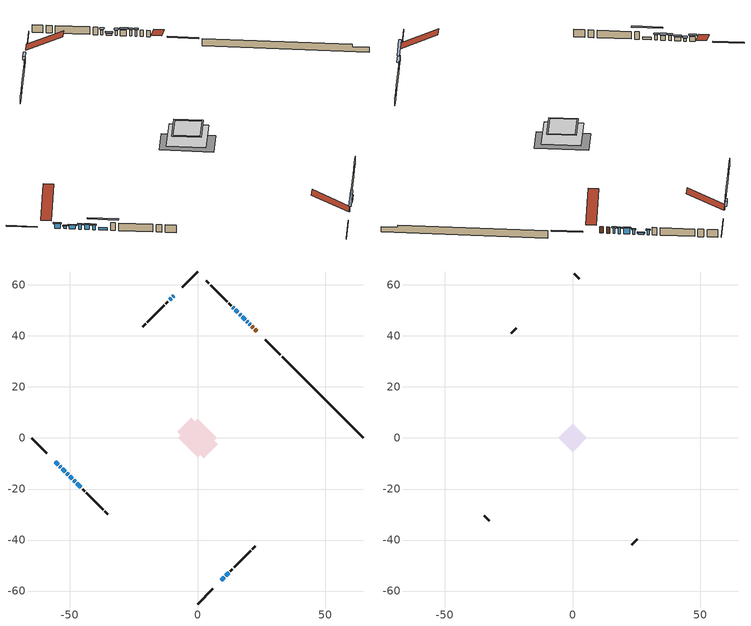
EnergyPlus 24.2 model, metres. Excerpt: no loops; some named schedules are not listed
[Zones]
conditioned space
 floor outside (Floor1 construction): -1.4,0 0,1.4 1.4,0 0,-1.4 z1.22
 floor adiabatic (AdiabaticFloorConstruction): -7.57,0 0,7.57 7.57,0 0,-7.57 z1.22
 floor foundation (Slab1 construction): -7.97,2.52 -2.52,7.97 7.97,-2.52 2.52,-7.97 z-1.14
 wall outside (RimJoist1 construction): 0,-65.07 5.98,-59.09 / -65.07,0 -59.09,-5.98 / 0,65.07 -5.98,59.09 / 32.51,32.56 26.53,38.54 z1.22:1.52
 wall outside (AdiabaticWallConstruction 1): 23.23,41.83 22.52,42.55 / 21.87,43.2 21.35,43.72 z1.22:3.25
 wall outside (AdiabaticWallConstruction): -9.28,55.79 -9.71,55.36 z1.22:2.14; -55.79,-9.28 -54.67,-10.39 / 16.89,48.18 16.53,48.54 / 14.17,50.89 13.81,51.26 / -10.37,54.7 -10.94,54.13 z1.22:2.8; -54.02,-11.05 -53.59,-11.48 z1.22:2.04; -52.93,-12.14 -51.82,-13.25 / 11.05,-54.02 12.16,-52.9 z1.22:2.34; -51.16,-13.91 -50.69,-14.38 / -48.48,-16.59 -48.01,-17.06 z1.22:2.75; -50.04,-15.03 -49.14,-15.93 z1.22:2.74; 9.28,-55.79 10.39,-54.67 / -47.35,-17.71 -45.7,-19.37 z1.22:2.03; 20.69,44.37 20.33,44.74 / 19.68,45.39 19.31,45.75 / 18.66,46.41 17.54,47.52 z1.22:3.1; 15.87,49.2 14.83,50.24 z1.22:1.73
 wall outside (Wall1 construction): 12.82,-52.25 13.68,-51.39 / -45.04,-20.02 -44.18,-20.89 / -11.6,53.47 -12.46,52.61 / 13.16,51.91 12.29,52.77 z1.22:3.66
 wall outside (Wall2 construction): 14.34,-50.73 20.86,-44.2 / -43.53,-21.54 -37,-28.07 / -13.12,51.95 -19.64,45.42 / 11.64,53.43 5.11,59.96 z1.22:3.66
 wall outside (Wall3 construction): 21.52,-43.55 22.6,-42.47 / -36.34,-28.73 -35.26,-29.8 / -20.3,44.77 -21.38,43.69 / 4.45,60.61 3.37,61.69 z1.22:3.66
 wall foundation (FoundationWall1 construction): 33.17,31.9,-1.14 33.17,31.9,1.22 61.88,3.19,1.22 61.88,3.19,0.51 65.07,0,0.51 65.07,0,-1.14
 window (WindowConstruction 14): -9.28,55.79 -9.71,55.36 z1.22:2.13
 window (WindowConstruction 8): -55.79,-9.28 -54.68,-10.39 z1.22:2.8
 window (WindowConstruction 9): -54.02,-11.05 -53.59,-11.48 z1.22:2.03
 window (WindowConstruction 10): -52.93,-12.14 -51.82,-13.25 z1.22:2.34
 window (WindowConstruction 11): -51.16,-13.91 -50.69,-14.38 z1.22:2.74
 window (WindowConstruction 12): -50.03,-15.03 -49.14,-15.93 z1.22:2.74
 window (WindowConstruction 13): -48.48,-16.59 -48.01,-17.06 z1.22:2.74
 window (WindowConstruction 15): 9.28,-55.79 10.39,-54.68 z1.22:2.03
 window (WindowConstruction 16): -47.35,-17.71 -45.7,-19.37 z1.22:2.03
 window (WindowConstruction): 20.69,44.38 20.33,44.74 z1.22:3.1
 window (WindowConstruction 1): 19.68,45.39 19.32,45.75 z1.22:3.1
 window (WindowConstruction 2): 18.66,46.41 17.54,47.52 z1.22:3.1
 window (WindowConstruction 3): 16.89,48.18 16.53,48.54 z1.22:2.8
 window (WindowConstruction 4): 15.87,49.2 14.83,50.24 z1.22:1.73
 window (WindowConstruction 5): 14.17,50.9 13.81,51.26 z1.22:2.8
 window (WindowConstruction 6): -10.37,54.7 -10.94,54.13 z1.22:2.8
 window (WindowConstruction 7): 11.05,-54.02 12.16,-52.9 z1.22:2.34
 door (Door): 23.23,41.83 22.52,42.54 z1.22:3.25
 door (Door 1): 21.87,43.2 21.35,43.72 z1.22:3.25
 ceiling adiabatic (AdiabaticFloorConstruction): 0,-7.57 7.57,0 0,7.57 -7.57,0 z1.22
attic - vented
 floor to conditioned space (Floor2 construction Reversed): -5.1,0 0,5.1 5.1,0 0,-5.1 z3.66
 floor to conditioned space (Floor3 construction Reversed): -5.59,0 0,5.59 5.59,0 0,-5.59 z3.66
 wall outside (Wall4 construction): 23.26,-41.81 25.32,-39.75 / -34.61,-30.46 -32.55,-32.52 / -22.04,43.03 -24.1,40.97 / 2.72,62.35 0.66,64.41 z1.22:3.66
 roof outside (Roof1 construction): 8.62,-56.45,3.66 1.53,-49.35,8.68 -0.46,-51.33,8.68 6.64,-58.43,3.66; -56.45,-8.62,3.66 -49.35,-1.53,8.68 -51.33,0.46,8.68 -58.43,-6.64,3.66; -8.62,56.45,3.66 -1.53,49.35,8.68 0.46,51.33,8.68 -6.64,58.43,3.66; 23.89,41.18,3.66 16.8,34.08,8.68 18.78,32.1,8.68 25.87,39.19,3.66
shading: -10.35,54.71 -8.63,56.43 -9.06,56.86 -10.78,55.15 z3.05; -54.46,-10.6 -56,-9.07 -56.43,-9.5 -54.9,-11.03 z3.09; -53.38,-11.69 -54.23,-10.84 -54.66,-11.27 -53.81,-12.12 z2.33; -51.61,-13.46 -53.14,-11.93 -53.57,-12.36 -52.04,-13.89 z2.64; -50.48,-14.59 -51.37,-13.7 -51.8,-14.13 -50.91,-15.02 z3.04; -48.92,-16.14 -50.25,-14.82 -50.68,-15.25 -49.36,-16.57 z3.04; -47.8,-17.27 -48.69,-16.38 -49.12,-16.81 -48.23,-17.7 z3.04; 12.55,-52.52 7.12,-57.95 7.55,-58.38 12.98,-52.95 z5.08; -43.54,-21.52 -49.51,-15.56 -49.94,-15.99 -43.97,-21.95 z5.08; 20.12,44.95 20.9,44.16 21.33,44.6 20.55,45.38 z3.4; 19.1,45.96 19.89,45.18 20.32,45.61 19.54,46.39 z3.4; 17.33,47.73 18.87,46.2 19.3,46.63 17.76,48.17 z3.4; 16.32,48.75 17.1,47.97 17.53,48.4 16.75,49.18 z3.09; 14.62,50.45 16.08,48.99 16.51,49.42 15.05,50.88 z2.03; 13.6,51.47 14.38,50.68 14.81,51.12 14.03,51.9 z3.09; -11.15,53.91 -10.15,54.91 -10.59,55.34 -11.58,54.35 z3.09; 12.81,-52.26 10.4,-54.66 10.84,-55.09 13.24,-52.69 z3.25
[Building]
Building 1: Terrain=Suburbs
[Site:Location]
Whitehorse AP_YT: Latitude {deg}=60.71; Longitude {deg}=-135.07; Time Zone {hr}=-8; Elevation {m}=706; Keep Site Location Information=Yes
[Site:GroundTemperature:Shallow]
-5.4229, -7.73249, -7.91745, -6.82143, -2.42154, 1.95786, 5.75456, 8.15968, 8.36401, 6.40785, 2.70796, -1.53709
[Site:WaterMainsTemperature]
Calculation Method=Schedule; Temperature Schedule=mains temperature schedule
[Material] Roughness=Rough; Thermal Absorptance=0.9
Name | Thickness {m} | Conductivity {W/m-K} | Density {kg/m3} | Specific Heat {J/kg-K} | Solar Absorptance | Visible Absorptance
asphalt or fiberglass shingles | 0.00635 | 0.162714 | 1121.4 | 1465.45 | 0.4 | 0.4
ceiling loosefill ins | 0.169333 | 0.0480833 | 16.02 | 1046.75 | 0.7 | 0.7
ceiling loosefill ins 1 | 0.338667 | 0.0480833 | 16.02 | 1046.75 | 0.7 | 0.7
ceiling stud and cavity | 0.1397 | 0.0791789 | 65.682 | 1177.47 | 0.7 | 0.7
ceiling stud and cavity 1 | 0.1397 | 0.262704 | 65.682 | 1177.47 | 0.7 | 0.7
concrete 4.0 in. | 0.1016 | 1.803125 | 2242.8 | 837.4 | 0.7 | 0.7
concrete 8.0 in. | 0.2032 | 1.803125 | 2242.8 | 837.4 | 0.7 | 0.7
door material | 0.04445 | 0.053851 | 512.64 | 1214.23 | 0.7 | 0.7
door material 1 | 0.04445 | 0.0451087 | 512.64 | 1214.23 | 0.7 | 0.7
exterior vertical ins | 0.083123 | 0.029427 | 32.04 | 1214.23 | 0.7 | 0.7
floor covering | 0.0127 | 0.0433444 | 54.468 | 1339.84 | 0.6 | 0.6
floor rigid ins | 0.103632 | 0.029427 | 32.04 | 1214.23 | 0.7 | 0.7
floor rigid ins 1; wall rigid ins 1 | 0.512978 | 0.029427 | 32.04 | 1214.23 | 0.7 | 0.7
floor stud and cavity | 0.1397 | 0.218442 | 92.3553 | 1139.71 | 0.7 | 0.7
floor stud and cavity 1 | 0.1397 | 1.75129 | 37.0049 | 1207.88 | 0.7 | 0.7
furniture material conditioned space 1 | 0.1524 | 0.115458 | 640.8 | 1214.23 | 0.6 | 0.6
gypsum board | 0.0127 | 0.160291 | 801 | 837.4 | 0.6 | 0.6
gypsum board 1 | 0.0127 | 0.160291 | 801 | 837.4 | 0.7 | 0.7
osb sheathing 0.5 in. | 0.0127 | 0.115458 | 512.64 | 1214.23 | 0.7 | 0.7
osb sheathing 0.75 in. | 0.01905 | 0.115458 | 512.64 | 1214.23 | 0.7 | 0.7
osb sheathing 2.0 in. | 0.0508 | 0.115458 | 512.64 | 1214.23 | 0.7 | 0.7
rim joist rigid ins; wall rigid ins | 0.051816 | 0.029427 | 32.04 | 1214.23 | 0.7 | 0.7
rim joist stud and cavity | 0.0508 | 0.0462651 | 125.044 | 1163.47 | 0.6 | 0.6
slab rigid ins | 0.0893474 | 0.029427 | 32.04 | 1214.23 | 0.7 | 0.7
wall stud and cavity | 0.1397 | 0.339064 | 139.0536 | 1170.24 | 0.7 | 0.7
wall stud and cavity 1 | 0.1397 | 0.163249 | 139.0536 | 1170.24 | 0.7 | 0.7
wall stud and cavity 2 | 0.1397 | 0.212707 | 139.0536 | 1170.24 | 0.7 | 0.7
wall stud and cavity 3 | 0.0889 | 6.9971 | 50.32683 | 1063.81 | 0.6 | 0.6
wall stud and cavity 4 | 0.0889 | 0.380278 | 52.3479 | 1209.89 | 0.7 | 0.7
wall stud and cavity 5 | 0.0889 | 0.391764 | 83.0341 | 1211.67 | 0.7 | 0.7
wood siding | 0.0254 | 0.102417 | 544.68 | 1172.36 | 0.4 | 0.4
wood siding 1 | 0.00254 | 0.102417 | 544.68 | 1172.36 | 0.4 | 0.4
wood siding 2; wood siding 3; wood siding 4 | 0.0254 | 0.102417 | 544.68 | 1172.36 | 0.7 | 0.7
[WindowMaterial:SimpleGlazingSystem]
Name | U-Factor {W/m2-K} | Solar Heat Gain Coefficient
WindowMaterial | 2.22748 | 0.55
WindowMaterial 1 | 2.33536 | 0.47
WindowMaterial 10 | 2.16786 | 0.57
WindowMaterial 11 | 2.05033 | 0.61
WindowMaterial 12 | 2.25928 | 0.49
WindowMaterial 13 | 2.97868 | 0.61
WindowMaterial 14 | 2.16559 | 0.54
WindowMaterial 2 | 2.00547 | 0.62
WindowMaterial 3 | 2.34729 | 0.46
WindowMaterial 4 | 2.24338 | 0.55
WindowMaterial 5 | 2.23884 | 0.55
WindowMaterial 6 | 2.19966 | 0.52
WindowMaterial 7 | 2.132089 | 0.55
WindowMaterial 8 | 2.08042 | 0.57
WindowMaterial 9 | 2.36148 | 0.44
[Construction]
AdiabaticFloorConstruction: floor stud and cavity 1, floor rigid ins 1, osb sheathing 0.75 in., floor covering
AdiabaticWallConstruction: wood siding 3, wall rigid ins 1, wall stud and cavity 4, gypsum board
AdiabaticWallConstruction 1: wood siding 4, wall rigid ins 1, wall stud and cavity 4, gypsum board
Door: door material
Door 1: door material 1
Floor1 construction: floor stud and cavity, floor rigid ins, osb sheathing 0.75 in., floor covering
Floor2 construction Reversed: gypsum board, ceiling stud and cavity, ceiling loosefill ins
Floor3 construction Reversed: gypsum board, ceiling stud and cavity 1, ceiling loosefill ins 1
FoundationWall1 construction: concrete 8.0 in., gypsum board 1
furniture construction conditioned space 1: furniture material conditioned space 1
PartitionWallConstruction: gypsum board, wall stud and cavity 5, gypsum board
RimJoist1 construction: wood siding 2, rim joist rigid ins, osb sheathing 2.0 in., rim joist stud and cavity
Roof1 construction: asphalt or fiberglass shingles
Slab1 construction: slab rigid ins, concrete 4.0 in.
Wall1 construction: wood siding, wall rigid ins, osb sheathing 0.5 in., wall stud and cavity, gypsum board
Wall2 construction: wood siding, wall rigid ins, osb sheathing 0.5 in., wall stud and cavity 1, gypsum board
Wall3 construction: wood siding, wall rigid ins, osb sheathing 0.5 in., wall stud and cavity 2, gypsum board
Wall4 construction: wood siding 1, wall stud and cavity 3
WindowConstruction: WindowMaterial
WindowConstruction 1: WindowMaterial 1
WindowConstruction 10; WindowConstruction 7: WindowMaterial 7
WindowConstruction 11: WindowMaterial 10
WindowConstruction 12: WindowMaterial 11
WindowConstruction 13: WindowMaterial 12
WindowConstruction 14: WindowMaterial 13
WindowConstruction 15; WindowConstruction 6: WindowMaterial 6
WindowConstruction 16: WindowMaterial 14
WindowConstruction 2: WindowMaterial 2
WindowConstruction 3: WindowMaterial 3
WindowConstruction 4: WindowMaterial 4
WindowConstruction 5: WindowMaterial 5
WindowConstruction 8: WindowMaterial 8
WindowConstruction 9: WindowMaterial 9
[Zone] Multiplier=1; Part of Total Floor Area=Yes
Name | Volume {m3}
attic - vented | 91.2734
conditioned space | 655.2
[Space]
Name | Zone | Volume {m3}
attic - vented 1 | attic - vented | 91.2734
conditioned space 1 | conditioned space | 655.2
[ZoneInfiltration:EffectiveLeakageArea]
infil attic - vented 1: Zone or Space=attic - vented 1; Schedule=Always On Discrete; Effective Air Leakage Area {cm2}=3614.53; Stack Coefficient=0.000518483; Wind Coefficient=1.53846e-05
[ZoneMixing]
whole house fan mix: Zone or Space=attic - vented; Schedule=Always On Continuous; Design Flow Rate Calculation Method=Flow/Zone; Design Flow Rate {m3/s}=0; Source Zone or Space=conditioned space
[SurfaceProperty:ExposedFoundationPerimeter]
Slab1: Exposed Perimeter Calculation Method=TotalExposedPerimeter; Total Exposed Perimeter {m}=45.111
[InternalMass] Zone or ZoneList=conditioned space; Space or SpaceList=conditioned space 1
Name | Construction | Surface Area {m2}
furniture mass conditioned space 1 | furniture construction conditioned space 1 | 93.1441
partition wall mass | PartitionWallConstruction | 232.86
[Lights]
interior lighting: Zone or ZoneList or Space or SpaceList=conditioned space 1; Schedule=interior lighting schedule; Design Level Calculation Method=LightingLevel; Lighting Level {W}=343.2; Return Air Fraction=0; Fraction Radiant=0.6; Fraction Visible=0.2; Fraction Replaceable=1
[People]
occupants: Zone or ZoneList or Space or SpaceList=conditioned space 1; Number of People Schedule=occupants schedule; Number of People Calculation Method=People; Number of People=3; Fraction Radiant=0.314171; Sensible Heat Fraction=0.56303; Activity Level Schedule=occupants activity schedule; Carbon Dioxide Generation Rate {m3/s-W}=0; Enable ASHRAE 55 Comfort Warnings=No; Mean Radiant Temperature Calculation Type=EnclosureAveraged
[ElectricEquipment] Zone or ZoneList or Space or SpaceList=conditioned space 1; Design Level Calculation Method=EquipmentLevel
Name | Schedule | Design Level {W} | Fraction Latent | Fraction Radiant | Fraction Lost
clothes dryer | clothes dryer schedule | 140.772 | 0.015 | 0.081 | 0.85
clothes washer | clothes washer schedule | 32.1985 | 0.03 | 0.162 | 0.7
cooking range | cooking range schedule | 215.147 | 0.08 | 0.432 | 0.2
dishwasher | dishwasher schedule | 66.8632 | 0.3 | 0.18 | 0.4
fridge | fridge schedule | 72.9452 | 0 | 0.6 | 0
mech vent house fan | mech vent house fan schedule | 0 | 0 | 0 | 1
mech vent house fan cfis | mech vent house fan cfis schedule | 0 | 0 | 0 | 0
misc plug loads | misc plug loads schedule | 494.7 | 0.045 | 0.513 | 0.1
whole house fan | Always On Discrete | 0 | 0 | 0 | 1
[OtherEquipment] Zone or ZoneList or Space or SpaceList=conditioned space 1; Design Level Calculation Method=EquipmentLevel
Name | Fuel Type | Schedule | Design Level {W} | Fraction Latent | Fraction Radiant | Fraction Lost
clothes dryer 1 | Electricity | clothes dryer schedule | 0 | 0.015 | 0.081 | 0.85
cooking range 1 | Electricity | cooking range schedule | 0 | 0.08 | 0.432 | 0.2
general water use latent | None | general water use schedule | 62.594 | 1 | 0 | 0
general water use sensible | None | general water use schedule | -61.6891 | 0 | 0.6 | 0
mech vent house fan latent load | None | Always On Discrete | 0 | 1 | 0 | 0
mech vent house fan sensible load | None | Always On Discrete | 0 | 0 | 0 | 0
water heater energy adjustment1 | Propane | Always On Discrete | 0.01 | 0 | 0 | 1
[ZoneInfiltration:DesignFlowRate] Zone or ZoneList or Space or SpaceList=conditioned space 1; Schedule=Always On Discrete; Design Flow Rate Calculation Method=Flow/Zone; Design Flow Rate {m3/s}=0
infil flow; natural vent flow; whole house fan flow
[Foundation:Kiva]
Foundation Kiva 1: Initial Indoor Air Temperature {C}=18; Wall Height Above Grade {m}=1.21999; Wall Depth Below Slab {m}=0.2032; Custom Block Material Name 1=exterior vertical ins; Custom Block Depth 1 {m}=2.36001; Custom Block X Position 1 {m}=0.2159; Custom Block Z Position 1 {m}=0
[Foundation:Kiva:Settings]
Soil Conductivity {W/m-K}=0.849921; Soil Density {kg/m3}=1842.3; Soil Specific Heat {J/kg-K}=418.7; Ground Solar Absorptivity=0.9; Ground Thermal Absorptivity=0.9; Ground Surface Roughness {m}=0.03; Far-Field Width {m}=40; Deep-Ground Boundary Condition=ZeroFlux; Deep-Ground Depth {m}=40; Minimum Cell Dimension {m}=0.2; Maximum Cell Growth Coefficient=3; Simulation Timestep=Timestep
[Exterior:Lights]
exterior lighting: Schedule=exterior lighting schedule; Design Level {W}=75.6
[Schedule:Constant]
Name | Hourly Value
Always On Continuous; mech vent house fan schedule; mech vent house fan cfis schedule; Always On Discrete | 1
occupants activity schedule | 117.228
fridge schedule | 0
[Schedule:Week:Daily]
interior lighting schedule Week Rule - Jan1-Jan27: interior lighting schedule day, interior lighting schedule day, interior lighting schedule day, interior lighting schedule day, interior lighting schedule day, interior lighting schedule day, interior lighting schedule day, interior lighting schedule default day, interior lighting schedule default day, interior lighting schedule default day, interior lighting schedule default day, interior lighting schedule default day
interior lighting schedule Week Rule - Jan28-Feb3: interior lighting schedule day, interior lighting schedule day, interior lighting schedule day, interior lighting schedule day, interior lighting schedule day 1, interior lighting schedule day 1, interior lighting schedule day 1, interior lighting schedule default day, interior lighting schedule default day, interior lighting schedule default day, interior lighting schedule default day, interior lighting schedule default day
interior lighting schedule Week Rule - Feb4-Feb24: interior lighting schedule day 1, interior lighting schedule day 1, interior lighting schedule day 1, interior lighting schedule day 1, interior lighting schedule day 1, interior lighting schedule day 1, interior lighting schedule day 1, interior lighting schedule default day, interior lighting schedule default day, interior lighting schedule default day, interior lighting schedule default day, interior lighting schedule default day
interior lighting schedule Week Rule - Feb25-Mar3: interior lighting schedule day 1, interior lighting schedule day 1, interior lighting schedule day 1, interior lighting schedule day 1, interior lighting schedule day 2, interior lighting schedule day 2, interior lighting schedule day 2, interior lighting schedule default day, interior lighting schedule default day, interior lighting schedule default day, interior lighting schedule default day, interior lighting schedule default day
interior lighting schedule Week Rule - Mar4-Mar31: interior lighting schedule day 2, interior lighting schedule day 2, interior lighting schedule day 2, interior lighting schedule day 2, interior lighting schedule day 2, interior lighting schedule day 2, interior lighting schedule day 2, interior lighting schedule default day, interior lighting schedule default day, interior lighting schedule default day, interior lighting schedule default day, interior lighting schedule default day
interior lighting schedule Week Rule - Apr1-Apr28: interior lighting schedule day 3, interior lighting schedule day 3, interior lighting schedule day 3, interior lighting schedule day 3, interior lighting schedule day 3, interior lighting schedule day 3, interior lighting schedule day 3, interior lighting schedule default day, interior lighting schedule default day, interior lighting schedule default day, interior lighting schedule default day, interior lighting schedule default day
interior lighting schedule Week Rule - Apr29-May5: interior lighting schedule day 3, interior lighting schedule day 3, interior lighting schedule day 4, interior lighting schedule day 4, interior lighting schedule day 4, interior lighting schedule day 4, interior lighting schedule day 4, interior lighting schedule default day, interior lighting schedule default day, interior lighting schedule default day, interior lighting schedule default day, interior lighting schedule default day
interior lighting schedule Week Rule - May6-May26: interior lighting schedule day 4, interior lighting schedule day 4, interior lighting schedule day 4, interior lighting schedule day 4, interior lighting schedule day 4, interior lighting schedule day 4, interior lighting schedule day 4, interior lighting schedule default day, interior lighting schedule default day, interior lighting schedule default day, interior lighting schedule default day, interior lighting schedule default day
interior lighting schedule Week Rule - May27-Jun2: interior lighting schedule day 4, interior lighting schedule day 4, interior lighting schedule day 4, interior lighting schedule day 4, interior lighting schedule day 4, interior lighting schedule day 5, interior lighting schedule day 5, interior lighting schedule default day, interior lighting schedule default day, interior lighting schedule default day, interior lighting schedule default day, interior lighting schedule default day
interior lighting schedule Week Rule - Jun3-Jun30: interior lighting schedule day 5, interior lighting schedule day 5, interior lighting schedule day 5, interior lighting schedule day 5, interior lighting schedule day 5, interior lighting schedule day 5, interior lighting schedule day 5, interior lighting schedule default day, interior lighting schedule default day, interior lighting schedule default day, interior lighting schedule default day, interior lighting schedule default day
interior lighting schedule Week Rule - Jul1-Jul28: interior lighting schedule day 6, interior lighting schedule day 6, interior lighting schedule day 6, interior lighting schedule day 6, interior lighting schedule day 6, interior lighting schedule day 6, interior lighting schedule day 6, interior lighting schedule default day, interior lighting schedule default day, interior lighting schedule default day, interior lighting schedule default day, interior lighting schedule default day
interior lighting schedule Week Rule - Jul29-Aug4: interior lighting schedule day 6, interior lighting schedule day 6, interior lighting schedule day 6, interior lighting schedule day 7, interior lighting schedule day 7, interior lighting schedule day 7, interior lighting schedule day 7, interior lighting schedule default day, interior lighting schedule default day, interior lighting schedule default day, interior lighting schedule default day, interior lighting schedule default day
interior lighting schedule Week Rule - Aug5-Aug25: interior lighting schedule day 7, interior lighting schedule day 7, interior lighting schedule day 7, interior lighting schedule day 7, interior lighting schedule day 7, interior lighting schedule day 7, interior lighting schedule day 7, interior lighting schedule default day, interior lighting schedule default day, interior lighting schedule default day, interior lighting schedule default day, interior lighting schedule default day
interior lighting schedule Week Rule - Aug26-Sep1: interior lighting schedule day 7, interior lighting schedule day 7, interior lighting schedule day 7, interior lighting schedule day 7, interior lighting schedule day 7, interior lighting schedule day 7, interior lighting schedule day 8, interior lighting schedule default day, interior lighting schedule default day, interior lighting schedule default day, interior lighting schedule default day, interior lighting schedule default day
interior lighting schedule Week Rule - Sep2-Sep29: interior lighting schedule day 8, interior lighting schedule day 8, interior lighting schedule day 8, interior lighting schedule day 8, interior lighting schedule day 8, interior lighting schedule day 8, interior lighting schedule day 8, interior lighting schedule default day, interior lighting schedule default day, interior lighting schedule default day, interior lighting schedule default day, interior lighting schedule default day
interior lighting schedule Week Rule - Sep30-Oct6: interior lighting schedule day 8, interior lighting schedule day 9, interior lighting schedule day 9, interior lighting schedule day 9, interior lighting schedule day 9, interior lighting schedule day 9, interior lighting schedule day 9, interior lighting schedule default day, interior lighting schedule default day, interior lighting schedule default day, interior lighting schedule default day, interior lighting schedule default day
interior lighting schedule Week Rule - Oct7-Oct27: interior lighting schedule day 9, interior lighting schedule day 9, interior lighting schedule day 9, interior lighting schedule day 9, interior lighting schedule day 9, interior lighting schedule day 9, interior lighting schedule day 9, interior lighting schedule default day, interior lighting schedule default day, interior lighting schedule default day, interior lighting schedule default day, interior lighting schedule default day
interior lighting schedule Week Rule - Oct28-Nov3: interior lighting schedule day 9, interior lighting schedule day 9, interior lighting schedule day 9, interior lighting schedule day 9, interior lighting schedule day 10, interior lighting schedule day 10, interior lighting schedule day 10, interior lighting schedule default day, interior lighting schedule default day, interior lighting schedule default day, interior lighting schedule default day, interior lighting schedule default day
interior lighting schedule Week Rule - Nov4-Nov24: interior lighting schedule day 10, interior lighting schedule day 10, interior lighting schedule day 10, interior lighting schedule day 10, interior lighting schedule day 10, interior lighting schedule day 10, interior lighting schedule day 10, interior lighting schedule default day, interior lighting schedule default day, interior lighting schedule default day, interior lighting schedule default day, interior lighting schedule default day
interior lighting schedule Week Rule - Nov25-Dec1: interior lighting schedule day 10, interior lighting schedule day 10, interior lighting schedule day 10, interior lighting schedule day 10, interior lighting schedule day 10, interior lighting schedule day 10, interior lighting schedule day 11, interior lighting schedule default day, interior lighting schedule default day, interior lighting schedule default day, interior lighting schedule default day, interior lighting schedule default day
interior lighting schedule Week Rule - Dec2-Dec31: interior lighting schedule day 11, interior lighting schedule day 11, interior lighting schedule day 11, interior lighting schedule day 11, interior lighting schedule day 11, interior lighting schedule day 11, interior lighting schedule day 11, interior lighting schedule default day, interior lighting schedule default day, interior lighting schedule default day, interior lighting schedule default day, interior lighting schedule default day
occupants schedule Week Rule - Jan1-Dec31: occupants schedule day, occupants schedule day, occupants schedule day, occupants schedule day, occupants schedule day, occupants schedule day, occupants schedule day, occupants schedule default day, occupants schedule default day, occupants schedule default day, occupants schedule default day, occupants schedule default day
clothes dryer schedule Week Rule - Jan1-Dec31: clothes dryer schedule day, clothes dryer schedule day, clothes dryer schedule day, clothes dryer schedule day, clothes dryer schedule day, clothes dryer schedule day, clothes dryer schedule day, clothes dryer schedule default day, clothes dryer schedule default day, clothes dryer schedule default day, clothes dryer schedule default day, clothes dryer schedule default day
clothes washer schedule Week Rule - Jan1-Dec31: clothes washer schedule day, clothes washer schedule day, clothes washer schedule day, clothes washer schedule day, clothes washer schedule day, clothes washer schedule day, clothes washer schedule day, clothes washer schedule default day, clothes washer schedule default day, clothes washer schedule default day, clothes washer schedule default day, clothes washer schedule default day
cooking range schedule Week Rule - Jan1-Dec31: cooking range schedule day, cooking range schedule day, cooking range schedule day, cooking range schedule day, cooking range schedule day, cooking range schedule day, cooking range schedule day, cooking range schedule default day, cooking range schedule default day, cooking range schedule default day, cooking range schedule default day, cooking range schedule default day
dishwasher schedule Week Rule - Jan1-Dec31: dishwasher schedule day, dishwasher schedule day, dishwasher schedule day, dishwasher schedule day, dishwasher schedule day, dishwasher schedule day, dishwasher schedule day, dishwasher schedule default day, dishwasher schedule default day, dishwasher schedule default day, dishwasher schedule default day, dishwasher schedule default day
misc plug loads schedule Week Rule - Jan1-Dec31: misc plug loads schedule day, misc plug loads schedule day, misc plug loads schedule day, misc plug loads schedule day, misc plug loads schedule day, misc plug loads schedule day, misc plug loads schedule day, misc plug loads schedule default day, misc plug loads schedule default day, misc plug loads schedule default day, misc plug loads schedule default day, misc plug loads schedule default day
general water use schedule Week Rule - Jan1-Dec31: general water use schedule day, general water use schedule day, general water use schedule day, general water use schedule day, general water use schedule day, general water use schedule day, general water use schedule day, general water use schedule default day, general water use schedule default day, general water use schedule default day, general water use schedule default day, general water use schedule default day
exterior lighting schedule Week Rule - Jan1-Jan27: exterior lighting schedule day, exterior lighting schedule day, exterior lighting schedule day, exterior lighting schedule day, exterior lighting schedule day, exterior lighting schedule day, exterior lighting schedule day, exterior lighting schedule default day, exterior lighting schedule default day, exterior lighting schedule default day, exterior lighting schedule default day, exterior lighting schedule default day
exterior lighting schedule Week Rule - Jan28-Feb3: exterior lighting schedule day, exterior lighting schedule day, exterior lighting schedule day, exterior lighting schedule day, exterior lighting schedule day 1, exterior lighting schedule day 1, exterior lighting schedule day 1, exterior lighting schedule default day, exterior lighting schedule default day, exterior lighting schedule default day, exterior lighting schedule default day, exterior lighting schedule default day
exterior lighting schedule Week Rule - Feb4-Feb24: exterior lighting schedule day 1, exterior lighting schedule day 1, exterior lighting schedule day 1, exterior lighting schedule day 1, exterior lighting schedule day 1, exterior lighting schedule day 1, exterior lighting schedule day 1, exterior lighting schedule default day, exterior lighting schedule default day, exterior lighting schedule default day, exterior lighting schedule default day, exterior lighting schedule default day
exterior lighting schedule Week Rule - Feb25-Mar3: exterior lighting schedule day 1, exterior lighting schedule day 1, exterior lighting schedule day 1, exterior lighting schedule day 1, exterior lighting schedule day 2, exterior lighting schedule day 2, exterior lighting schedule day 2, exterior lighting schedule default day, exterior lighting schedule default day, exterior lighting schedule default day, exterior lighting schedule default day, exterior lighting schedule default day
exterior lighting schedule Week Rule - Mar4-Mar31: exterior lighting schedule day 2, exterior lighting schedule day 2, exterior lighting schedule day 2, exterior lighting schedule day 2, exterior lighting schedule day 2, exterior lighting schedule day 2, exterior lighting schedule day 2, exterior lighting schedule default day, exterior lighting schedule default day, exterior lighting schedule default day, exterior lighting schedule default day, exterior lighting schedule default day
exterior lighting schedule Week Rule - Apr1-Apr28: exterior lighting schedule day 3, exterior lighting schedule day 3, exterior lighting schedule day 3, exterior lighting schedule day 3, exterior lighting schedule day 3, exterior lighting schedule day 3, exterior lighting schedule day 3, exterior lighting schedule default day, exterior lighting schedule default day, exterior lighting schedule default day, exterior lighting schedule default day, exterior lighting schedule default day
exterior lighting schedule Week Rule - Apr29-May5: exterior lighting schedule day 3, exterior lighting schedule day 3, exterior lighting schedule day 4, exterior lighting schedule day 4, exterior lighting schedule day 4, exterior lighting schedule day 4, exterior lighting schedule day 4, exterior lighting schedule default day, exterior lighting schedule default day, exterior lighting schedule default day, exterior lighting schedule default day, exterior lighting schedule default day
exterior lighting schedule Week Rule - May6-May26: exterior lighting schedule day 4, exterior lighting schedule day 4, exterior lighting schedule day 4, exterior lighting schedule day 4, exterior lighting schedule day 4, exterior lighting schedule day 4, exterior lighting schedule day 4, exterior lighting schedule default day, exterior lighting schedule default day, exterior lighting schedule default day, exterior lighting schedule default day, exterior lighting schedule default day
exterior lighting schedule Week Rule - May27-Jun2: exterior lighting schedule day 4, exterior lighting schedule day 4, exterior lighting schedule day 4, exterior lighting schedule day 4, exterior lighting schedule day 4, exterior lighting schedule day 5, exterior lighting schedule day 5, exterior lighting schedule default day, exterior lighting schedule default day, exterior lighting schedule default day, exterior lighting schedule default day, exterior lighting schedule default day
exterior lighting schedule Week Rule - Jun3-Jun30: exterior lighting schedule day 5, exterior lighting schedule day 5, exterior lighting schedule day 5, exterior lighting schedule day 5, exterior lighting schedule day 5, exterior lighting schedule day 5, exterior lighting schedule day 5, exterior lighting schedule default day, exterior lighting schedule default day, exterior lighting schedule default day, exterior lighting schedule default day, exterior lighting schedule default day
exterior lighting schedule Week Rule - Jul1-Jul28: exterior lighting schedule day 6, exterior lighting schedule day 6, exterior lighting schedule day 6, exterior lighting schedule day 6, exterior lighting schedule day 6, exterior lighting schedule day 6, exterior lighting schedule day 6, exterior lighting schedule default day, exterior lighting schedule default day, exterior lighting schedule default day, exterior lighting schedule default day, exterior lighting schedule default day
exterior lighting schedule Week Rule - Jul29-Aug4: exterior lighting schedule day 6, exterior lighting schedule day 6, exterior lighting schedule day 6, exterior lighting schedule day 7, exterior lighting schedule day 7, exterior lighting schedule day 7, exterior lighting schedule day 7, exterior lighting schedule default day, exterior lighting schedule default day, exterior lighting schedule default day, exterior lighting schedule default day, exterior lighting schedule default day
exterior lighting schedule Week Rule - Aug5-Aug25: exterior lighting schedule day 7, exterior lighting schedule day 7, exterior lighting schedule day 7, exterior lighting schedule day 7, exterior lighting schedule day 7, exterior lighting schedule day 7, exterior lighting schedule day 7, exterior lighting schedule default day, exterior lighting schedule default day, exterior lighting schedule default day, exterior lighting schedule default day, exterior lighting schedule default day
exterior lighting schedule Week Rule - Aug26-Sep1: exterior lighting schedule day 7, exterior lighting schedule day 7, exterior lighting schedule day 7, exterior lighting schedule day 7, exterior lighting schedule day 7, exterior lighting schedule day 7, exterior lighting schedule day 8, exterior lighting schedule default day, exterior lighting schedule default day, exterior lighting schedule default day, exterior lighting schedule default day, exterior lighting schedule default day
exterior lighting schedule Week Rule - Sep2-Sep29: exterior lighting schedule day 8, exterior lighting schedule day 8, exterior lighting schedule day 8, exterior lighting schedule day 8, exterior lighting schedule day 8, exterior lighting schedule day 8, exterior lighting schedule day 8, exterior lighting schedule default day, exterior lighting schedule default day, exterior lighting schedule default day, exterior lighting schedule default day, exterior lighting schedule default day
[Schedule:Year]
interior lighting schedule: interior lighting schedule Week Rule - Jan1-Jan27, 1, 1, 1, 27, interior lighting schedule Week Rule - Jan28-Feb3, 1, 28, 2, 3, interior lighting schedule Week Rule - Feb4-Feb24, 2, 4, 2, 24, interior lighting schedule Week Rule - Feb25-Mar3, 2, 25, 3, 3, interior lighting schedule Week Rule - Mar4-Mar31, 3, 4, 3, 31, interior lighting schedule Week Rule - Apr1-Apr28, 4, 1, 4, 28, interior lighting schedule Week Rule - Apr29-May5, 4, 29, 5, 5, interior lighting schedule Week Rule - May6-May26, 5, 6, 5, 26, interior lighting schedule Week Rule - May27-Jun2, 5, 27, 6, 2, interior lighting schedule Week Rule - Jun3-Jun30, 6, 3, 6, 30, interior lighting schedule Week Rule - Jul1-Jul28, 7, 1, 7, 28, interior lighting schedule Week Rule - Jul29-Aug4, 7, 29, 8, 4, interior lighting schedule Week Rule - Aug5-Aug25, 8, 5, 8, 25, interior lighting schedule Week Rule - Aug26-Sep1, 8, 26, 9, 1, interior lighting schedule Week Rule - Sep2-Sep29, 9, 2, 9, 29, interior lighting schedule Week Rule - Sep30-Oct6, 9, 30, 10, 6, interior lighting schedule Week Rule - Oct7-Oct27, 10, 7, 10, 27, interior lighting schedule Week Rule - Oct28-Nov3, 10, 28, 11, 3, interior lighting schedule Week Rule - Nov4-Nov24, 11, 4, 11, 24, interior lighting schedule Week Rule - Nov25-Dec1, 11, 25, 12, 1, interior lighting schedule Week Rule - Dec2-Dec31, 12, 2, 12, 31
occupants schedule: occupants schedule Week Rule - Jan1-Dec31, 1, 1, 12, 31
clothes dryer schedule: clothes dryer schedule Week Rule - Jan1-Dec31, 1, 1, 12, 31
clothes washer schedule: clothes washer schedule Week Rule - Jan1-Dec31, 1, 1, 12, 31
cooking range schedule: cooking range schedule Week Rule - Jan1-Dec31, 1, 1, 12, 31
dishwasher schedule: dishwasher schedule Week Rule - Jan1-Dec31, 1, 1, 12, 31
misc plug loads schedule: misc plug loads schedule Week Rule - Jan1-Dec31, 1, 1, 12, 31
general water use schedule: general water use schedule Week Rule - Jan1-Dec31, 1, 1, 12, 31
exterior lighting schedule: exterior lighting schedule Week Rule - Jan1-Jan27, 1, 1, 1, 27, exterior lighting schedule Week Rule - Jan28-Feb3, 1, 28, 2, 3, exterior lighting schedule Week Rule - Feb4-Feb24, 2, 4, 2, 24, exterior lighting schedule Week Rule - Feb25-Mar3, 2, 25, 3, 3, exterior lighting schedule Week Rule - Mar4-Mar31, 3, 4, 3, 31, exterior lighting schedule Week Rule - Apr1-Apr28, 4, 1, 4, 28, exterior lighting schedule Week Rule - Apr29-May5, 4, 29, 5, 5, exterior lighting schedule Week Rule - May6-May26, 5, 6, 5, 26, exterior lighting schedule Week Rule - May27-Jun2, 5, 27, 6, 2, exterior lighting schedule Week Rule - Jun3-Jun30, 6, 3, 6, 30, exterior lighting schedule Week Rule - Jul1-Jul28, 7, 1, 7, 28, exterior lighting schedule Week Rule - Jul29-Aug4, 7, 29, 8, 4, exterior lighting schedule Week Rule - Aug5-Aug25, 8, 5, 8, 25, exterior lighting schedule Week Rule - Aug26-Sep1, 8, 26, 9, 1, exterior lighting schedule Week Rule - Sep2-Sep29, 9, 2, 9, 29, exterior lighting schedule Week Rule - Sep30-Oct6, 9, 30, 10, 6, exterior lighting schedule Week Rule - Oct7-Oct27, 10, 7, 10, 27, exterior lighting schedule Week Rule - Oct28-Nov3, 10, 28, 11, 3, exterior lighting schedule Week Rule - Nov4-Nov24, 11, 4, 11, 24, exterior lighting schedule Week Rule - Nov25-Dec1, 11, 25, 12, 1, exterior lighting schedule Week Rule - Dec2-Dec31, 12, 2, 12, 31
[Schedule:Compact]
mains temperature schedule: Through: 01/01, For: AllDays, Until: 24:00, 1.27556, Through: 01/02, For: AllDays, Until: 24:00, 1.21222, Through: 01/03, For: AllDays, Until: 24:00, 1.15, Through: 01/04, For: AllDays, Until: 24:00, 1.08833, Through: 01/05, For: AllDays, Until: 24:00, 1.02778, Through: 01/06, For: AllDays, Until: 24:00, 0.967222, Through: 01/07, For: AllDays, Until: 24:00, 0.907778, Through: 01/08, For: AllDays, Until: 24:00, 0.848889, Through: 01/09, For: AllDays, Until: 24:00, 0.791111, Through: 01/10, For: AllDays, Until: 24:00, 0.733333, Through: 01/11, For: AllDays, Until: 24:00, 0.677222, Through: 01/12, For: AllDays, Until: 24:00, 0.621111, Through: 01/13, For: AllDays, Until: 24:00, 0.566667, Through: 01/14, For: AllDays, Until: 24:00, 0.512222, Through: 01/15, For: AllDays, Until: 24:00, 0.459444, Through: 01/16, For: AllDays, Until: 24:00, 0.407222, Through: 01/17, For: AllDays, Until: 24:00, 0.355556, Through: 01/18, For: AllDays, Until: 24:00, 0.305, Through: 01/19, For: AllDays, Until: 24:00, 0.255556, Through: 01/20, For: AllDays, Until: 24:00, 0.206667, Through: 01/21, For: AllDays, Until: 24:00, 0.158889, Through: 01/22, For: AllDays, Until: 24:00, 0.112222, Through: 01/23, For: AllDays, Until: 24:00, 0.0666667, Through: 01/24, For: AllDays, Until: 24:00, 0.0216667, Through: 01/25, For: AllDays, Until: 24:00, 0, Through: 01/26, For: AllDays, Until: 24:00, 0, Through: 01/27, For: AllDays, Until: 24:00, 0, Through: 01/28, For: AllDays, Until: 24:00, 0, Through: 01/29, For: AllDays, Until: 24:00, 0, Through: 01/30, For: AllDays, Until: 24:00, 0, Through: 01/31, For: AllDays, Until: 24:00, 0, Through: 02/01, For: AllDays, Until: 24:00, 0, Through: 02/02, For: AllDays, Until: 24:00, 0, Through: 02/03, For: AllDays, Until: 24:00, 0, Through: 02/04, For: AllDays, Until: 24:00, 0, Through: 02/05, For: AllDays, Until: 24:00, 0, Through: 02/06, For: AllDays, Until: 24:00, 0, Through: 02/07, For: AllDays, Until: 24:00, 0, Through: 02/08, For: AllDays, Until: 24:00, 0, Through: 02/09, For: AllDays, Until: 24:00, 0, Through: 02/10, For: AllDays, Until: 24:00, 0, Through: 02/11, For: AllDays, Until: 24:00, 0, Through: 02/12, For: AllDays, Until: 24:00, 0, Through: 02/13, For: AllDays, Until: 24:00, 0, Through: 02/14, For: AllDays, Until: 24:00, 0, Through: 02/15, For: AllDays, Until: 24:00, 0, Through: 02/16, For: AllDays, Until: 24:00, 0, Through: 02/17, For: AllDays, Until: 24:00, 0, Through: 02/18, For: AllDays, Until: 24:00, 0, Through: 02/19, For: AllDays, Until: 24:00, 0, Through: 02/20, For: AllDays, Until: 24:00, 0, Through: 02/21, For: AllDays, Until: 24:00, 0, Through: 02/22, For: AllDays, Until: 24:00, 0, Through: 02/23, For: AllDays, Until: 24:00, 0, Through: 02/24, For: AllDays, Until: 24:00, 0, Through: 02/25, For: AllDays, Until: 24:00, 0, Through: 02/26, For: AllDays, Until: 24:00, 0, Through: 02/27, For: AllDays, Until: 24:00, 0, Through: 02/28, For: AllDays, Until: 24:00, 0, Through: 03/01, For: AllDays, Until: 24:00, 0, Through: 03/02, For: AllDays, Until: 24:00, 0, Through: 03/03, For: AllDays, Until: 24:00, 0, Through: 03/04, For: AllDays, Until: 24:00, 0, Through: 03/05, For: AllDays, Until: 24:00, 0, Through: 03/06, For: AllDays, Until: 24:00, 0, Through: 03/07, For: AllDays, Until: 24:00, 0, Through: 03/08, For: AllDays, Until: 24:00, 0, Through: 03/09, For: AllDays, Until: 24:00, 0, Through: 03/10, For: AllDays, Until: 24:00, 0, Through: 03/11, For: AllDays, Until: 24:00, 0, Through: 03/12, For: AllDays, Until: 24:00, 0, Through: 03/13, For: AllDays, Until: 24:00, 0, Through: 03/14, For: AllDays, Until: 24:00, 0, Through: 03/15, For: AllDays, Until: 24:00, 0, Through: 03/16, For: AllDays, Until: 24:00, 0, Through: 03/17, For: AllDays, Until: 24:00, 0, Through: 03/18, For: AllDays, Until: 24:00, 0, Through: 03/19, For: AllDays, Until: 24:00, 0, Through: 03/20, For: AllDays, Until: 24:00, 0, Through: 03/21, For: AllDays, Until: 24:00, 0, Through: 03/22, For: AllDays, Until: 24:00, 0, Through: 03/23, For: AllDays, Until: 24:00, 0, Through: 03/24, For: AllDays, Until: 24:00, 0, Through: 03/25, For: AllDays, Until: 24:00, 0, Through: 03/26, For: AllDays, Until: 24:00, 0, Through: 03/27, For: AllDays, Until: 24:00, 0, Through: 03/28, For: AllDays, Until: 24:00, 0, Through: 03/29, For: AllDays, Until: 24:00, 0, Through: 03/30, For: AllDays, Until: 24:00, 0, Through: 03/31, For: AllDays, Until: 24:00, 0, Through: 04/01, For: AllDays, Until: 24:00, 0, Through: 04/02, For: AllDays, Until: 24:00, 0, Through: 04/03, For: AllDays, Until: 24:00, 0, Through: 04/04, For: AllDays, Until: 24:00, 0, Through: 04/05, For: AllDays, Until: 24:00, 0, Through: 04/06, For: AllDays, Until: 24:00, 0, Through: 04/07, For: AllDays, Until: 24:00, 0, Through: 04/08, For: AllDays, Until: 24:00, 0, Through: 04/09, For: AllDays, Until: 24:00, 0, Through: 04/10, For: AllDays, Until: 24:00, 0.0316667, Through: 04/11, For: AllDays, Until: 24:00, 0.0766667, Through: 04/12, For: AllDays, Until: 24:00, 0.122778, Through: 04/13, For: AllDays, Until: 24:00, 0.169444, Through: 04/14, For: AllDays, Until: 24:00, 0.217778, Through: 04/15, For: AllDays, Until: 24:00, 0.266667, Through: 04/16, For: AllDays, Until: 24:00, 0.316111, Through: 04/17, For: AllDays, Until: 24:00, 0.367222, Through: 04/18, For: AllDays, Until: 24:00, 0.418333, Through: 04/19, For: AllDays, Until: 24:00, 0.471111, Through: 04/20, For: AllDays, Until: 24:00, 0.524444, Through: 04/21, For: AllDays, Until: 24:00, 0.578889, Through: 04/22, For: AllDays, Until: 24:00, 0.633889, Through: 04/23, For: AllDays, Until: 24:00, 0.689444, Through: 04/24, For: AllDays, Until: 24:00, 0.746111, Through: 04/25, For: AllDays, Until: 24:00, 0.803889, Through: 04/26, For: AllDays, Until: 24:00, 0.862222, Through: 04/27, For: AllDays, Until: 24:00, 0.921111, Through: 04/28, For: AllDays, Until: 24:00, 0.980556, Through: 04/29, For: AllDays, Until: 24:00, 1.04111, Through: 04/30, For: AllDays, Until: 24:00, 1.10222, Through: 05/01, For: AllDays, Until: 24:00, 1.16389, Through: 05/02, For: AllDays, Until: 24:00, 1.22667, Through: 05/03, For: AllDays, Until: 24:00, 1.28944, Through: 05/04, For: AllDays, Until: 24:00, 1.35333, Through: 05/05, For: AllDays, Until: 24:00, 1.41778, Through: 05/06, For: AllDays, Until: 24:00, 1.48278, Through: 05/07, For: AllDays, Until: 24:00, 1.54778, Through: 05/08, For: AllDays, Until: 24:00, 1.61389, Through: 05/09, For: AllDays, Until: 24:00, 1.68056, Through: 05/10, For: AllDays, Until: 24:00, 1.74778, Through: 05/11, For: AllDays, Until: 24:00, 1.815, Through: 05/12, For: AllDays, Until: 24:00, 1.88333, Through: 05/13, For: AllDays, Until: 24:00, 1.95167, Through: 05/14, For: AllDays, Until: 24:00, 2.02056, Through: 05/15, For: AllDays, Until: 24:00, 2.09, Through: 05/16, For: AllDays, Until: 24:00, 2.15944, Through: 05/17, For: AllDays, Until: 24:00, 2.22944, Through: 05/18, For: AllDays, Until: 24:00, 2.3, Through: 05/19, For: AllDays, Until: 24:00, 2.37111, Through: 05/20, For: AllDays, Until: 24:00, 2.44167, Through: 05/21, For: AllDays, Until: 24:00, 2.51333, Through: 05/22, For: AllDays, Until: 24:00, 2.585, Through: 05/23, For: AllDays, Until: 24:00, 2.65667, Through: 05/24, For: AllDays, Until: 24:00, 2.72889, Through: 05/25, For: AllDays, Until: 24:00, 2.80111, Through: 05/26, For: AllDays, Until: 24:00, 2.87333, Through: 05/27, For: AllDays, Until: 24:00, 2.94556, Through: 05/28, For: AllDays, Until: 24:00, 3.01833, Through: 05/29, For: AllDays, Until: 24:00, 3.09111, Through: 05/30, For: AllDays, Until: 24:00, 3.16444, Through: 05/31, For: AllDays, Until: 24:00, 3.23722, Through: 06/01, For: AllDays, Until: 24:00, 3.31, Through: 06/02, For: AllDays, Until: 24:00, 3.38333, Through: 06/03, For: AllDays, Until: 24:00, 3.45611, Through: 06/04, For: AllDays, Until: 24:00, 3.52944, Through: 06/05, For: AllDays, Until: 24:00, 3.60222, Through: 06/06, For: AllDays, Until: 24:00, 3.675, Through: 06/07, For: AllDays, Until: 24:00, 3.74833, Through: 06/08, For: AllDays, Until: 24:00, 3.82056, Through: 06/09, For: AllDays, Until: 24:00, 3.89333, Through: 06/10, For: AllDays, Until: 24:00, 3.96611, Through: 06/11, For: AllDays, Until: 24:00, 4.03833, Through: 06/12, For: AllDays, Until: 24:00, 4.11, Through: 06/13, For: AllDays, Until: 24:00, 4.18222, Through: 06/14, For: AllDays, Until: 24:00, 4.25389, Through: 06/15, For: AllDays, Until: 24:00, 4.325, Through: 06/16, For: AllDays, Until: 24:00, 4.39611, Through: 06/17, For: AllDays, Until: 24:00, 4.46722, Through: 06/18, For: AllDays, Until: 24:00, 4.53778, Through: 06/19, For: AllDays, Until: 24:00, 4.60778, Through: 06/20, For: AllDays, Until: 24:00, 4.67778, Through: 06/21, For: AllDays, Until: 24:00, 4.74722, Through: 06/22, For: AllDays, Until: 24:00, 4.81611, Through: 06/23, For: AllDays, Until: 24:00, 4.885, Through: 06/24, For: AllDays, Until: 24:00, 4.95278, Through: 06/25, For: AllDays, Until: 24:00, 5.02056, Through: 06/26, For: AllDays, Until: 24:00, 5.08778, Through: 06/27, For: AllDays, Until: 24:00, 5.15444, Through: 06/28, For: AllDays, Until: 24:00, 5.22111, Through: 06/29, For: AllDays, Until: 24:00, 5.28667, Through: 06/30, For: AllDays, Until: 24:00, 5.35167, Through: 07/01, For: AllDays, Until: 24:00, 5.41611, Through: 07/02, For: AllDays, Until: 24:00, 5.48, Through: 07/03, For: AllDays, Until: 24:00, 5.54333, Through: 07/04, For: AllDays, Until: 24:00, 5.60611, Through: 07/05, For: AllDays, Until: 24:00, 5.66833, Through: 07/06, For: AllDays, Until: 24:00, 5.72944, Through: 07/07, For: AllDays, Until: 24:00, 5.79, Through: 07/08, For: AllDays, Until: 24:00, 5.85, Through: 07/09, For: AllDays, Until: 24:00, 5.90944, Through: 07/10, For: AllDays, Until: 24:00, 5.96778, Through: 07/11, For: AllDays, Until: 24:00, 6.02556, Through: 07/12, For: AllDays, Until: 24:00, 6.08222, Through: 07/13, For: AllDays, Until: 24:00, 6.13833, Through: 07/14, For: AllDays, Until: 24:00, 6.19389, Through: 07/15, For: AllDays, Until: 24:00, 6.24833, Through: 07/16, For: AllDays, Until: 24:00, 6.30222, Through: 07/17, For: AllDays, Until: 24:00, 6.355, Through: 07/18, For: AllDays, Until: 24:00, 6.40667, Through: 07/19, For: AllDays, Until: 24:00, 6.45778, Through: 07/20, For: AllDays, Until: 24:00, 6.50778, Through: 07/21, For: AllDays, Until: 24:00, 6.55722, Through: 07/22, For: AllDays, Until: 24:00, 6.60556, Through: 07/23, For: AllDays, Until: 24:00, 6.65278, Through: 07/24, For: AllDays, Until: 24:00, 6.69889, Through: 07/25, For: AllDays, Until: 24:00, 6.74444, Through: 07/26, For: AllDays, Until: 24:00, 6.78889, Through: 07/27, For: AllDays, Until: 24:00, 6.83222, Through: 07/28, For: AllDays, Until: 24:00, 6.87444, Through: 07/29, For: AllDays, Until: 24:00, 6.91611, Through: 07/30, For: AllDays, Until: 24:00, 6.95611, Through: 07/31, For: AllDays, Until: 24:00, 6.99556, Through: 08/01, For: AllDays, Until: 24:00, 7.03333, Through: 08/02, For: AllDays, Until: 24:00, 7.07056, Through: 08/03, For: AllDays, Until: 24:00, 7.10667, Through: 08/04, For: AllDays, Until: 24:00, 7.14167, Through: 08/05, For: AllDays, Until: 24:00, 7.175, Through: 08/06, For: AllDays, Until: 24:00, 7.20778, Through: 08/07, For: AllDays, Until: 24:00, 7.23944, Through: 08/08, For: AllDays, Until: 24:00, 7.27, Through: 08/09, For: AllDays, Until: 24:00, 7.29889, Through: 08/10, For: AllDays, Until: 24:00, 7.32722, Through: 08/11, For: AllDays, Until: 24:00, 7.35389, Through: 08/12, For: AllDays, Until: 24:00, 7.38, Through: 08/13, For: AllDays, Until: 24:00, 7.40444, Through: 08/14, For: AllDays, Until: 24:00, 7.42778, Through: 08/15, For: AllDays, Until: 24:00, 7.45, Through: 08/16, For: AllDays, Until: 24:00, 7.47111, Through: 08/17, For: AllDays, Until: 24:00, 7.49111, Through: 08/18, For: AllDays, Until: 24:00, 7.50944, Through: 08/19, For: AllDays, Until: 24:00, 7.52667, Through: 08/20, For: AllDays, Until: 24:00, 7.54278, Through: 08/21, For: AllDays, Until: 24:00, 7.55778, Through: 08/22, For: AllDays, Until: 24:00, 7.57167, Through: 08/23, For: AllDays, Until: 24:00, 7.58389, Through: 08/24, For: AllDays, Until: 24:00, 7.595, Through: 08/25, For: AllDays, Until: 24:00, 7.605, Through: 08/26, For: AllDays, Until: 24:00, 7.61389, Through: 08/27, For: AllDays, Until: 24:00, 7.62111, Through: 08/28, For: AllDays, Until: 24:00, 7.62778, Through: 08/29, For: AllDays, Until: 24:00, 7.63222, Through: 08/30, For: AllDays, Until: 24:00, 7.63611, Through: 08/31, For: AllDays, Until: 24:00, 7.63833, Through: 09/01, For: AllDays, Until: 24:00, 7.64, Through: 09/02, For: AllDays, Until: 24:00, 7.63944, Through: 09/03, For: AllDays, Until: 24:00, 7.63833, Through: 09/04, For: AllDays, Until: 24:00, 7.63556, Through: 09/05, For: AllDays, Until: 24:00, 7.63222, Through: 09/06, For: AllDays, Until: 24:00, 7.62667, Through: 09/07, For: AllDays, Until: 24:00, 7.62056, Through: 09/08, For: AllDays, Until: 24:00, 7.61278, Through: 09/09, For: AllDays, Until: 24:00, 7.60389, Through: 09/10, For: AllDays, Until: 24:00, 7.59389, Through: 09/11, For: AllDays, Until: 24:00, 7.58278, Through: 09/12, For: AllDays, Until: 24:00, 7.57, Through: 09/13, For: AllDays, Until: 24:00, 7.55611, Through: 09/14, For: AllDays, Until: 24:00, 7.54111, Through: 09/15, For: AllDays, Until: 24:00, 7.525, Through: 09/16, For: AllDays, Until: 24:00, 7.50722, Through: 09/17, For: AllDays, Until: 24:00, 7.48889, Through: 09/18, For: AllDays, Until: 24:00, 7.46889, Through: 09/19, For: AllDays, Until: 24:00, 7.44778, Through: 09/20, For: AllDays, Until: 24:00, 7.42556, Through: 09/21, For: AllDays, Until: 24:00, 7.40167, Through: 09/22, For: AllDays, Until: 24:00, 7.37722, Through: 09/23, For: AllDays, Until: 24:00, 7.35111, Through: 09/24, For: AllDays, Until: 24:00, 7.32389, Through: 09/25, For: AllDays, Until: 24:00, 7.29611, Through: 09/26, For: AllDays, Until: 24:00, 7.26667, Through: 09/27, For: AllDays, Until: 24:00, 7.23611, Through: 09/28, For: AllDays, Until: 24:00, 7.20444, Through: 09/29, For: AllDays, Until: 24:00, 7.17167, Through: 09/30, For: AllDays, Until: 24:00, 7.13778, Through: 10/01, For: AllDays, Until: 24:00, 7.10278, Through: 10/02, For: AllDays, Until: 24:00, 7.06667, Through: 10/03, For: AllDays, Until: 24:00, 7.02944, Through: 10/04, For: AllDays, Until: 24:00, 6.99111, Through: 10/05, For: AllDays, Until: 24:00, 6.95167, Through: 10/06, For: AllDays, Until: 24:00, 6.91111, Through: 10/07, For: AllDays, Until: 24:00, 6.87, Through: 10/08, For: AllDays, Until: 24:00, 6.82722, Through: 10/09, For: AllDays, Until: 24:00, 6.78389, Through: 10/10, For: AllDays, Until: 24:00, 6.73944, Through: 10/11, For: AllDays, Until: 24:00, 6.69389, Through: 10/12, For: AllDays, Until: 24:00, 6.64722, Through: 10/13, For: AllDays, Until: 24:00, 6.6, Through: 10/14, For: AllDays, Until: 24:00, 6.55167, Through: 10/15, For: AllDays, Until: 24:00, 6.50222, Through: 10/16, For: AllDays, Until: 24:00, 6.45222, Through: 10/17, For: AllDays, Until: 24:00, 6.40111, Through: 10/18, For: AllDays, Until: 24:00, 6.34889, Through: 10/19, For: AllDays, Until: 24:00, 6.29611, Through: 10/20, For: AllDays, Until: 24:00, 6.24222, Through: 10/21, For: AllDays, Until: 24:00, 6.18778, Through: 10/22, For: AllDays, Until: 24:00, 6.13222, Through: 10/23, For: AllDays, Until: 24:00, 6.07611, Through: 10/24, For: AllDays, Until: 24:00, 6.01889, Through: 10/25, For: AllDays, Until: 24:00, 5.96111, Through: 10/26, For: AllDays, Until: 24:00, 5.90278, Through: 10/27, For: AllDays, Until: 24:00, 5.84333, Through: 10/28, For: AllDays, Until: 24:00, 5.78333, Through: 10/29, For: AllDays, Until: 24:00, 5.72278, Through: 10/30, For: AllDays, Until: 24:00, 5.66111, Through: 10/31, For: AllDays, Until: 24:00, 5.59889, Through: 11/01, For: AllDays, Until: 24:00, 5.53611, Through: 11/02, For: AllDays, Until: 24:00, 5.47278, Through: 11/03, For: AllDays, Until: 24:00, 5.40889, Through: 11/04, For: AllDays, Until: 24:00, 5.34444, Through: 11/05, For: AllDays, Until: 24:00, 5.27944, Through: 11/06, For: AllDays, Until: 24:00, 5.21333, Through: 11/07, For: AllDays, Until: 24:00, 5.14722, Through: 11/08, For: AllDays, Until: 24:00, 5.08056, Through: 11/09, For: AllDays, Until: 24:00, 5.01333, Through: 11/10, For: AllDays, Until: 24:00, 4.94556, Through: 11/11, For: AllDays, Until: 24:00, 4.87722, Through: 11/12, For: AllDays, Until: 24:00, 4.80833, Through: 11/13, For: AllDays, Until: 24:00, 4.73944, Through: 11/14, For: AllDays, Until: 24:00, 4.67, Through: 11/15, For: AllDays, Until: 24:00, 4.6, Through: 11/16, For: AllDays, Until: 24:00, 4.53, Through: 11/17, For: AllDays, Until: 24:00, 4.45944, Through: 11/18, For: AllDays, Until: 24:00, 4.38833, Through: 11/19, For: AllDays, Until: 24:00, 4.31722, Through: 11/20, For: AllDays, Until: 24:00, 4.24556, Through: 11/21, For: AllDays, Until: 24:00, 4.17389, Through: 11/22, For: AllDays, Until: 24:00, 4.10222, Through: 11/23, For: AllDays, Until: 24:00, 4.03, Through: 11/24, For: AllDays, Until: 24:00, 3.95778, Through: 11/25, For: AllDays, Until: 24:00, 3.88556, Through: 11/26, For: AllDays, Until: 24:00, 3.81278, Through: 11/27, For: AllDays, Until: 24:00, 3.74, Through: 11/28, For: AllDays, Until: 24:00, 3.66722, Through: 11/29, For: AllDays, Until: 24:00, 3.59389, Through: 11/30, For: AllDays, Until: 24:00, 3.52111, Through: 12/01, For: AllDays, Until: 24:00, 3.44833, Through: 12/02, For: AllDays, Until: 24:00, 3.375, Through: 12/03, For: AllDays, Until: 24:00, 3.30222, Through: 12/04, For: AllDays, Until: 24:00, 3.22889, Through: 12/05, For: AllDays, Until: 24:00, 3.15611, Through: 12/06, For: AllDays, Until: 24:00, 3.08333, Through: 12/07, For: AllDays, Until: 24:00, 3.01056, Through: 12/08, For: AllDays, Until: 24:00, 2.93778, Through: 12/09, For: AllDays, Until: 24:00, 2.865, Through: 12/10, For: AllDays, Until: 24:00, 2.79278, Through: 12/11, For: AllDays, Until: 24:00, 2.72056, Through: 12/12, For: AllDays, Until: 24:00, 2.64833, Through: 12/13, For: AllDays, Until: 24:00, 2.57667, Through: 12/14, For: AllDays, Until: 24:00, 2.505, Through: 12/15, For: AllDays, Until: 24:00, 2.43389, Through: 12/16, For: AllDays, Until: 24:00, 2.36278, Through: 12/17, For: AllDays, Until: 24:00, 2.29222, Through: 12/18, For: AllDays, Until: 24:00, 2.22167, Through: 12/19, For: AllDays, Until: 24:00, 2.15167, Through: 12/20, For: AllDays, Until: 24:00, 2.08222, Through: 12/21, For: AllDays, Until: 24:00, 2.01278, Through: 12/22, For: AllDays, Until: 24:00, 1.94389, Through: 12/23, For: AllDays, Until: 24:00, 1.87556, Through: 12/24, For: AllDays, Until: 24:00, 1.80778, Through: 12/25, For: AllDays, Until: 24:00, 1.74, Through: 12/26, For: AllDays, Until: 24:00, 1.67333, Through: 12/27, For: AllDays, Until: 24:00, 1.60667, Through: 12/28, For: AllDays, Until: 24:00, 1.54056, Through: 12/29, For: AllDays, Until: 24:00, 1.475, Through: 12/30, For: AllDays, Until: 24:00, 1.41056, Through: 12/31, For: AllDays, Until: 24:00, 1.34611
